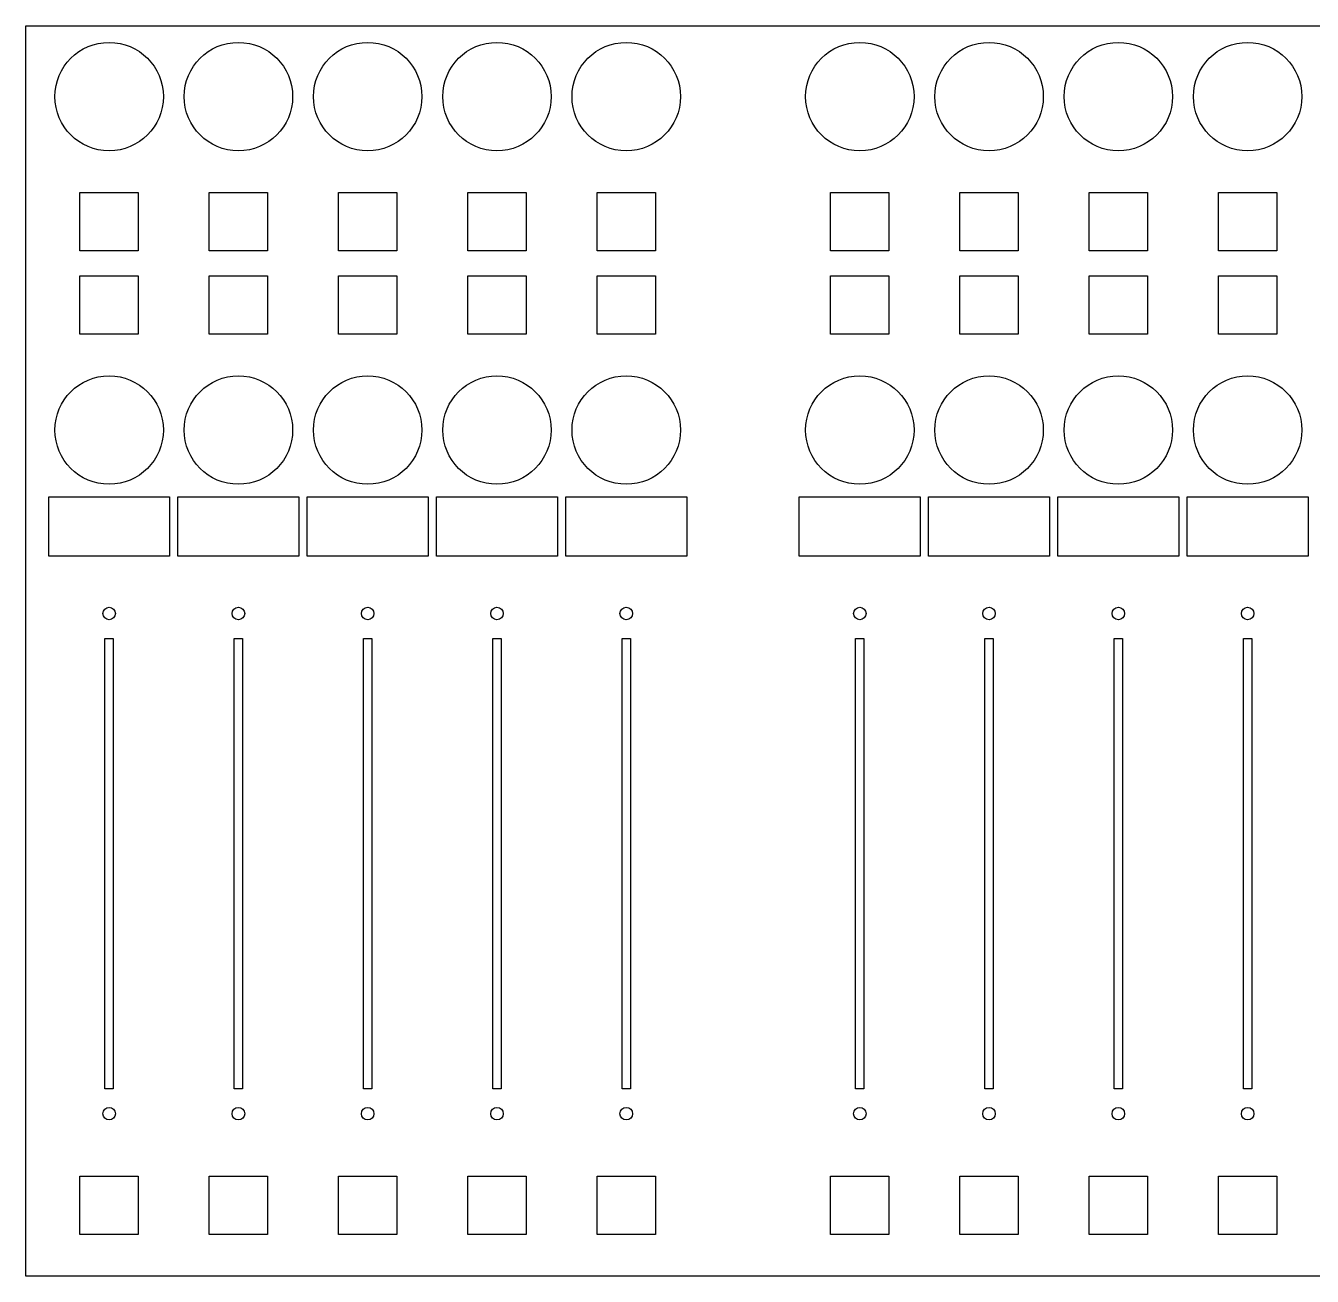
# Model space of a CAD drawing. Header units: millimetres. Extents: x -320 to 320, y -150 to 150.
# Drawn here: x -320 to -11.5, y -150 to 150 of the extents above; entities that cross this region are included whole.
import ezdxf

# ---------------------------------------------------------------- set-up
doc = ezdxf.new("R2010")
doc.units = ezdxf.units.MM
doc.layers.add('Body', color=7, linetype='CONTINUOUS')

msp = doc.modelspace()

# ---------------------------------------------------------------- linework, layer by layer
at = {"layer": 'Body'}
for p, q in [((-320, 150), (-320, 150, 1.5)), ((-320, 150), (320, 150)), ((-320, 150, 1.5), (320, 150, 1.5)), ((-320, 150), (-320, 150, 1.5)), ((-320, -150), (-320, 150)), ((-320, -150, 1.5), (-320, 150, 1.5)), ((-320, 150), (320, 150)), ((-320, -150), (-320, 150)), ((-320, 150, 1.5), (320, 150, 1.5)), ((-320, -150, 1.5), (-320, 150, 1.5)), ((-287, 133, 1.5), (-287, 133)), ((-287, 133, 1.5), (-287, 133)), ((-256, 133, 1.5), (-256, 133)), ((-256, 133, 1.5), (-256, 133)), ((-225, 133, 1.5), (-225, 133)), ((-225, 133, 1.5), (-225, 133)), ((-194, 133, 1.5), (-194, 133)), ((-194, 133, 1.5), (-194, 133)), ((-163, 133, 1.5), (-163, 133)), ((-163, 133, 1.5), (-163, 133)), ((-107, 133, 1.5), (-107, 133)), ((-107, 133, 1.5), (-107, 133)), ((-76, 133, 1.5), (-76, 133)), ((-76, 133, 1.5), (-76, 133)), ((-45, 133, 1.5), (-45, 133)), ((-45, 133, 1.5), (-45, 133)), ((-14, 133, 1.5), (-14, 133)), ((-14, 133, 1.5), (-14, 133)), ((-307, 96), (-307, 110)), ((-307, 110), (-293, 110)), ((-307, 96, 1.5), (-307, 110, 1.5)), ((-307, 110, 1.5), (-293, 110, 1.5)), ((-307, 110, 1.5), (-307, 110)), ((-307, 96, 1.5), (-307, 110, 1.5)), ((-307, 96), (-307, 110)), ((-307, 110, 1.5), (-307, 110)), ((-307, 110, 1.5), (-293, 110, 1.5)), ((-307, 110), (-293, 110)), ((-293, 110), (-293, 96)), ((-293, 110, 1.5), (-293, 96, 1.5)), ((-293, 110, 1.5), (-293, 110)), ((-293, 110, 1.5), (-293, 110)), ((-293, 110, 1.5), (-293, 96, 1.5)), ((-293, 110), (-293, 96)), ((-276, 96), (-276, 110)), ((-276, 110), (-262, 110)), ((-276, 96, 1.5), (-276, 110, 1.5)), ((-276, 110, 1.5), (-262, 110, 1.5)), ((-276, 110, 1.5), (-276, 110)), ((-276, 96, 1.5), (-276, 110, 1.5)), ((-276, 96), (-276, 110)), ((-276, 110, 1.5), (-276, 110)), ((-276, 110, 1.5), (-262, 110, 1.5)), ((-276, 110), (-262, 110)), ((-262, 110), (-262, 96)), ((-262, 110, 1.5), (-262, 96, 1.5)), ((-262, 110, 1.5), (-262, 110)), ((-262, 110, 1.5), (-262, 110)), ((-262, 110, 1.5), (-262, 96, 1.5)), ((-262, 110), (-262, 96)), ((-245, 96), (-245, 110)), ((-245, 110), (-231, 110)), ((-245, 96, 1.5), (-245, 110, 1.5)), ((-245, 110, 1.5), (-231, 110, 1.5)), ((-245, 110, 1.5), (-245, 110)), ((-245, 96, 1.5), (-245, 110, 1.5)), ((-245, 96), (-245, 110)), ((-245, 110, 1.5), (-245, 110)), ((-245, 110, 1.5), (-231, 110, 1.5)), ((-245, 110), (-231, 110)), ((-231, 110), (-231, 96)), ((-231, 110, 1.5), (-231, 96, 1.5)), ((-231, 110, 1.5), (-231, 110)), ((-231, 110, 1.5), (-231, 110)), ((-231, 110, 1.5), (-231, 96, 1.5)), ((-231, 110), (-231, 96)), ((-214, 96), (-214, 110)), ((-214, 110), (-200, 110)), ((-214, 96, 1.5), (-214, 110, 1.5)), ((-214, 110, 1.5), (-200, 110, 1.5)), ((-214, 110, 1.5), (-214, 110)), ((-214, 96, 1.5), (-214, 110, 1.5)), ((-214, 96), (-214, 110)), ((-214, 110, 1.5), (-214, 110)), ((-214, 110, 1.5), (-200, 110, 1.5)), ((-214, 110), (-200, 110)), ((-200, 110), (-200, 96)), ((-200, 110, 1.5), (-200, 96, 1.5)), ((-200, 110, 1.5), (-200, 110)), ((-200, 110, 1.5), (-200, 110)), ((-200, 110, 1.5), (-200, 96, 1.5)), ((-200, 110), (-200, 96)), ((-183, 96), (-183, 110)), ((-183, 110), (-169, 110)), ((-183, 96, 1.5), (-183, 110, 1.5)), ((-183, 110, 1.5), (-169, 110, 1.5)), ((-183, 110, 1.5), (-183, 110)), ((-183, 96, 1.5), (-183, 110, 1.5)), ((-183, 96), (-183, 110)), ((-183, 110, 1.5), (-183, 110)), ((-183, 110, 1.5), (-169, 110, 1.5)), ((-183, 110), (-169, 110)), ((-169, 110), (-169, 96)), ((-169, 110, 1.5), (-169, 96, 1.5)), ((-169, 110, 1.5), (-169, 110)), ((-169, 110, 1.5), (-169, 110)), ((-169, 110, 1.5), (-169, 96, 1.5)), ((-169, 110), (-169, 96)), ((-127, 96), (-127, 110)), ((-127, 110), (-113, 110)), ((-127, 96, 1.5), (-127, 110, 1.5)), ((-127, 110, 1.5), (-113, 110, 1.5)), ((-127, 110, 1.5), (-127, 110)), ((-127, 96, 1.5), (-127, 110, 1.5)), ((-127, 96), (-127, 110)), ((-127, 110, 1.5), (-127, 110)), ((-127, 110, 1.5), (-113, 110, 1.5)), ((-127, 110), (-113, 110)), ((-113, 110), (-113, 96)), ((-113, 110, 1.5), (-113, 96, 1.5)), ((-113, 110, 1.5), (-113, 110)), ((-113, 110, 1.5), (-113, 110)), ((-113, 110, 1.5), (-113, 96, 1.5)), ((-113, 110), (-113, 96)), ((-96, 96), (-96, 110)), ((-96, 110), (-82, 110)), ((-96, 96, 1.5), (-96, 110, 1.5)), ((-96, 110, 1.5), (-82, 110, 1.5)), ((-96, 110, 1.5), (-96, 110)), ((-96, 96, 1.5), (-96, 110, 1.5)), ((-96, 96), (-96, 110)), ((-96, 110, 1.5), (-96, 110)), ((-96, 110, 1.5), (-82, 110, 1.5)), ((-96, 110), (-82, 110)), ((-82, 110), (-82, 96)), ((-82, 110, 1.5), (-82, 96, 1.5)), ((-82, 110, 1.5), (-82, 110)), ((-82, 110, 1.5), (-82, 110)), ((-82, 110, 1.5), (-82, 96, 1.5)), ((-82, 110), (-82, 96)), ((-65, 96), (-65, 110)), ((-65, 110), (-51, 110)), ((-65, 96, 1.5), (-65, 110, 1.5)), ((-65, 110, 1.5), (-51, 110, 1.5)), ((-65, 110, 1.5), (-65, 110)), ((-65, 96, 1.5), (-65, 110, 1.5)), ((-65, 96), (-65, 110)), ((-65, 110, 1.5), (-65, 110)), ((-65, 110, 1.5), (-51, 110, 1.5)), ((-65, 110), (-51, 110)), ((-51, 110), (-51, 96)), ((-51, 110, 1.5), (-51, 96, 1.5)), ((-51, 110, 1.5), (-51, 110)), ((-51, 110, 1.5), (-51, 110)), ((-51, 110, 1.5), (-51, 96, 1.5)), ((-51, 110), (-51, 96)), ((-34, 96), (-34, 110)), ((-34, 110), (-20, 110)), ((-34, 96, 1.5), (-34, 110, 1.5)), ((-34, 110, 1.5), (-20, 110, 1.5)), ((-34, 110, 1.5), (-34, 110)), ((-34, 96, 1.5), (-34, 110, 1.5)), ((-34, 96), (-34, 110)), ((-34, 110, 1.5), (-34, 110)), ((-34, 110, 1.5), (-20, 110, 1.5)), ((-34, 110), (-20, 110)), ((-20, 110), (-20, 96)), ((-20, 110, 1.5), (-20, 96, 1.5)), ((-20, 110, 1.5), (-20, 110)), ((-20, 110, 1.5), (-20, 110)), ((-20, 110, 1.5), (-20, 96, 1.5)), ((-20, 110), (-20, 96)), ((-293, 96), (-307, 96)), ((-293, 96, 1.5), (-307, 96, 1.5)), ((-307, 96, 1.5), (-307, 96)), ((-307, 96, 1.5), (-307, 96)), ((-293, 96, 1.5), (-307, 96, 1.5)), ((-293, 96), (-307, 96)), ((-293, 96, 1.5), (-293, 96)), ((-293, 96, 1.5), (-293, 96)), ((-262, 96), (-276, 96)), ((-262, 96, 1.5), (-276, 96, 1.5)), ((-276, 96, 1.5), (-276, 96)), ((-276, 96, 1.5), (-276, 96)), ((-262, 96, 1.5), (-276, 96, 1.5)), ((-262, 96), (-276, 96)), ((-262, 96, 1.5), (-262, 96)), ((-262, 96, 1.5), (-262, 96)), ((-231, 96), (-245, 96)), ((-231, 96, 1.5), (-245, 96, 1.5)), ((-245, 96, 1.5), (-245, 96)), ((-245, 96, 1.5), (-245, 96)), ((-231, 96, 1.5), (-245, 96, 1.5)), ((-231, 96), (-245, 96)), ((-231, 96, 1.5), (-231, 96)), ((-231, 96, 1.5), (-231, 96)), ((-200, 96), (-214, 96)), ((-200, 96, 1.5), (-214, 96, 1.5)), ((-214, 96, 1.5), (-214, 96)), ((-214, 96, 1.5), (-214, 96)), ((-200, 96, 1.5), (-214, 96, 1.5)), ((-200, 96), (-214, 96)), ((-200, 96, 1.5), (-200, 96)), ((-200, 96, 1.5), (-200, 96)), ((-169, 96), (-183, 96)), ((-169, 96, 1.5), (-183, 96, 1.5)), ((-183, 96, 1.5), (-183, 96)), ((-183, 96, 1.5), (-183, 96)), ((-169, 96, 1.5), (-183, 96, 1.5)), ((-169, 96), (-183, 96)), ((-169, 96, 1.5), (-169, 96)), ((-169, 96, 1.5), (-169, 96)), ((-113, 96), (-127, 96)), ((-113, 96, 1.5), (-127, 96, 1.5)), ((-127, 96, 1.5), (-127, 96)), ((-127, 96, 1.5), (-127, 96)), ((-113, 96, 1.5), (-127, 96, 1.5)), ((-113, 96), (-127, 96)), ((-113, 96, 1.5), (-113, 96)), ((-113, 96, 1.5), (-113, 96)), ((-82, 96), (-96, 96)), ((-82, 96, 1.5), (-96, 96, 1.5)), ((-96, 96, 1.5), (-96, 96)), ((-96, 96, 1.5), (-96, 96)), ((-82, 96, 1.5), (-96, 96, 1.5)), ((-82, 96), (-96, 96)), ((-82, 96, 1.5), (-82, 96)), ((-82, 96, 1.5), (-82, 96)), ((-51, 96), (-65, 96)), ((-51, 96, 1.5), (-65, 96, 1.5)), ((-65, 96, 1.5), (-65, 96)), ((-65, 96, 1.5), (-65, 96)), ((-51, 96, 1.5), (-65, 96, 1.5)), ((-51, 96), (-65, 96)), ((-51, 96, 1.5), (-51, 96)), ((-51, 96, 1.5), (-51, 96)), ((-20, 96), (-34, 96)), ((-20, 96, 1.5), (-34, 96, 1.5)), ((-34, 96, 1.5), (-34, 96)), ((-34, 96, 1.5), (-34, 96)), ((-20, 96, 1.5), (-34, 96, 1.5)), ((-20, 96), (-34, 96)), ((-20, 96, 1.5), (-20, 96)), ((-20, 96, 1.5), (-20, 96)), ((-307, 76), (-307, 90)), ((-307, 90), (-293, 90)), ((-307, 76, 1.5), (-307, 90, 1.5)), ((-307, 90, 1.5), (-293, 90, 1.5)), ((-307, 90, 1.5), (-307, 90)), ((-307, 76, 1.5), (-307, 90, 1.5)), ((-307, 76), (-307, 90)), ((-307, 90, 1.5), (-307, 90)), ((-307, 90, 1.5), (-293, 90, 1.5)), ((-307, 90), (-293, 90)), ((-293, 90), (-293, 76)), ((-293, 90, 1.5), (-293, 76, 1.5)), ((-293, 90, 1.5), (-293, 90)), ((-293, 90, 1.5), (-293, 90)), ((-293, 90, 1.5), (-293, 76, 1.5)), ((-293, 90), (-293, 76)), ((-276, 76), (-276, 90)), ((-276, 90), (-262, 90)), ((-276, 76, 1.5), (-276, 90, 1.5)), ((-276, 90, 1.5), (-262, 90, 1.5)), ((-276, 90, 1.5), (-276, 90)), ((-276, 76, 1.5), (-276, 90, 1.5)), ((-276, 76), (-276, 90)), ((-276, 90, 1.5), (-276, 90)), ((-276, 90, 1.5), (-262, 90, 1.5)), ((-276, 90), (-262, 90)), ((-262, 90), (-262, 76)), ((-262, 90, 1.5), (-262, 76, 1.5)), ((-262, 90, 1.5), (-262, 90)), ((-262, 90, 1.5), (-262, 90)), ((-262, 90, 1.5), (-262, 76, 1.5)), ((-262, 90), (-262, 76)), ((-245, 76), (-245, 90)), ((-245, 90), (-231, 90)), ((-245, 76, 1.5), (-245, 90, 1.5)), ((-245, 90, 1.5), (-231, 90, 1.5)), ((-245, 90, 1.5), (-245, 90)), ((-245, 76, 1.5), (-245, 90, 1.5)), ((-245, 76), (-245, 90)), ((-245, 90, 1.5), (-245, 90)), ((-245, 90, 1.5), (-231, 90, 1.5)), ((-245, 90), (-231, 90)), ((-231, 90), (-231, 76)), ((-231, 90, 1.5), (-231, 76, 1.5)), ((-231, 90, 1.5), (-231, 90)), ((-231, 90, 1.5), (-231, 90)), ((-231, 90, 1.5), (-231, 76, 1.5)), ((-231, 90), (-231, 76)), ((-214, 76), (-214, 90)), ((-214, 90), (-200, 90)), ((-214, 76, 1.5), (-214, 90, 1.5)), ((-214, 90, 1.5), (-200, 90, 1.5)), ((-214, 90, 1.5), (-214, 90)), ((-214, 76, 1.5), (-214, 90, 1.5)), ((-214, 76), (-214, 90)), ((-214, 90, 1.5), (-214, 90)), ((-214, 90, 1.5), (-200, 90, 1.5)), ((-214, 90), (-200, 90)), ((-200, 90), (-200, 76)), ((-200, 90, 1.5), (-200, 76, 1.5)), ((-200, 90, 1.5), (-200, 90)), ((-200, 90, 1.5), (-200, 90)), ((-200, 90, 1.5), (-200, 76, 1.5)), ((-200, 90), (-200, 76)), ((-183, 76), (-183, 90)), ((-183, 90), (-169, 90)), ((-183, 76, 1.5), (-183, 90, 1.5)), ((-183, 90, 1.5), (-169, 90, 1.5)), ((-183, 90, 1.5), (-183, 90)), ((-183, 76, 1.5), (-183, 90, 1.5)), ((-183, 76), (-183, 90)), ((-183, 90, 1.5), (-183, 90)), ((-183, 90, 1.5), (-169, 90, 1.5)), ((-183, 90), (-169, 90)), ((-169, 90), (-169, 76)), ((-169, 90, 1.5), (-169, 76, 1.5)), ((-169, 90, 1.5), (-169, 90)), ((-169, 90, 1.5), (-169, 90)), ((-169, 90, 1.5), (-169, 76, 1.5)), ((-169, 90), (-169, 76)), ((-127, 76), (-127, 90)), ((-127, 90), (-113, 90)), ((-127, 76, 1.5), (-127, 90, 1.5)), ((-127, 90, 1.5), (-113, 90, 1.5)), ((-127, 90, 1.5), (-127, 90)), ((-127, 76, 1.5), (-127, 90, 1.5)), ((-127, 76), (-127, 90)), ((-127, 90, 1.5), (-127, 90)), ((-127, 90, 1.5), (-113, 90, 1.5)), ((-127, 90), (-113, 90)), ((-113, 90), (-113, 76)), ((-113, 90, 1.5), (-113, 76, 1.5)), ((-113, 90, 1.5), (-113, 90)), ((-113, 90, 1.5), (-113, 90)), ((-113, 90, 1.5), (-113, 76, 1.5)), ((-113, 90), (-113, 76)), ((-96, 76), (-96, 90)), ((-96, 90), (-82, 90)), ((-96, 76, 1.5), (-96, 90, 1.5)), ((-96, 90, 1.5), (-82, 90, 1.5)), ((-96, 90, 1.5), (-96, 90)), ((-96, 76, 1.5), (-96, 90, 1.5)), ((-96, 76), (-96, 90)), ((-96, 90, 1.5), (-96, 90)), ((-96, 90, 1.5), (-82, 90, 1.5)), ((-96, 90), (-82, 90)), ((-82, 90), (-82, 76)), ((-82, 90, 1.5), (-82, 76, 1.5)), ((-82, 90, 1.5), (-82, 90)), ((-82, 90, 1.5), (-82, 90)), ((-82, 90, 1.5), (-82, 76, 1.5)), ((-82, 90), (-82, 76)), ((-65, 76), (-65, 90)), ((-65, 90), (-51, 90)), ((-65, 76, 1.5), (-65, 90, 1.5)), ((-65, 90, 1.5), (-51, 90, 1.5)), ((-65, 90, 1.5), (-65, 90)), ((-65, 76, 1.5), (-65, 90, 1.5)), ((-65, 76), (-65, 90)), ((-65, 90, 1.5), (-65, 90)), ((-65, 90, 1.5), (-51, 90, 1.5)), ((-65, 90), (-51, 90)), ((-51, 90), (-51, 76)), ((-51, 90, 1.5), (-51, 76, 1.5)), ((-51, 90, 1.5), (-51, 90)), ((-51, 90, 1.5), (-51, 90)), ((-51, 90, 1.5), (-51, 76, 1.5)), ((-51, 90), (-51, 76)), ((-34, 76), (-34, 90)), ((-34, 90), (-20, 90)), ((-34, 76, 1.5), (-34, 90, 1.5)), ((-34, 90, 1.5), (-20, 90, 1.5)), ((-34, 90, 1.5), (-34, 90)), ((-34, 76, 1.5), (-34, 90, 1.5)), ((-34, 76), (-34, 90)), ((-34, 90, 1.5), (-34, 90)), ((-34, 90, 1.5), (-20, 90, 1.5)), ((-34, 90), (-20, 90)), ((-20, 90), (-20, 76)), ((-20, 90, 1.5), (-20, 76, 1.5)), ((-20, 90, 1.5), (-20, 90)), ((-20, 90, 1.5), (-20, 90)), ((-20, 90, 1.5), (-20, 76, 1.5)), ((-20, 90), (-20, 76)), ((-293, 76), (-307, 76)), ((-293, 76, 1.5), (-307, 76, 1.5)), ((-307, 76, 1.5), (-307, 76)), ((-307, 76, 1.5), (-307, 76)), ((-293, 76, 1.5), (-307, 76, 1.5)), ((-293, 76), (-307, 76)), ((-293, 76, 1.5), (-293, 76)), ((-293, 76, 1.5), (-293, 76)), ((-262, 76), (-276, 76)), ((-262, 76, 1.5), (-276, 76, 1.5)), ((-276, 76, 1.5), (-276, 76)), ((-276, 76, 1.5), (-276, 76)), ((-262, 76, 1.5), (-276, 76, 1.5)), ((-262, 76), (-276, 76)), ((-262, 76, 1.5), (-262, 76)), ((-262, 76, 1.5), (-262, 76)), ((-231, 76), (-245, 76)), ((-231, 76, 1.5), (-245, 76, 1.5)), ((-245, 76, 1.5), (-245, 76)), ((-245, 76, 1.5), (-245, 76)), ((-231, 76, 1.5), (-245, 76, 1.5)), ((-231, 76), (-245, 76)), ((-231, 76, 1.5), (-231, 76)), ((-231, 76, 1.5), (-231, 76)), ((-200, 76), (-214, 76)), ((-200, 76, 1.5), (-214, 76, 1.5)), ((-214, 76, 1.5), (-214, 76)), ((-214, 76, 1.5), (-214, 76)), ((-200, 76, 1.5), (-214, 76, 1.5)), ((-200, 76), (-214, 76)), ((-200, 76, 1.5), (-200, 76)), ((-200, 76, 1.5), (-200, 76)), ((-169, 76), (-183, 76)), ((-169, 76, 1.5), (-183, 76, 1.5)), ((-183, 76, 1.5), (-183, 76)), ((-183, 76, 1.5), (-183, 76)), ((-169, 76, 1.5), (-183, 76, 1.5)), ((-169, 76), (-183, 76)), ((-169, 76, 1.5), (-169, 76)), ((-169, 76, 1.5), (-169, 76)), ((-113, 76), (-127, 76)), ((-113, 76, 1.5), (-127, 76, 1.5)), ((-127, 76, 1.5), (-127, 76)), ((-127, 76, 1.5), (-127, 76)), ((-113, 76, 1.5), (-127, 76, 1.5)), ((-113, 76), (-127, 76)), ((-113, 76, 1.5), (-113, 76)), ((-113, 76, 1.5), (-113, 76)), ((-82, 76), (-96, 76)), ((-82, 76, 1.5), (-96, 76, 1.5)), ((-96, 76, 1.5), (-96, 76)), ((-96, 76, 1.5), (-96, 76)), ((-82, 76, 1.5), (-96, 76, 1.5)), ((-82, 76), (-96, 76)), ((-82, 76, 1.5), (-82, 76)), ((-82, 76, 1.5), (-82, 76)), ((-51, 76), (-65, 76)), ((-51, 76, 1.5), (-65, 76, 1.5)), ((-65, 76, 1.5), (-65, 76)), ((-65, 76, 1.5), (-65, 76)), ((-51, 76, 1.5), (-65, 76, 1.5)), ((-51, 76), (-65, 76)), ((-51, 76, 1.5), (-51, 76)), ((-51, 76, 1.5), (-51, 76)), ((-20, 76), (-34, 76)), ((-20, 76, 1.5), (-34, 76, 1.5)), ((-34, 76, 1.5), (-34, 76)), ((-34, 76, 1.5), (-34, 76)), ((-20, 76, 1.5), (-34, 76, 1.5)), ((-20, 76), (-34, 76)), ((-20, 76, 1.5), (-20, 76)), ((-20, 76, 1.5), (-20, 76)), ((-287, 53, 1.5), (-287, 53)), ((-287, 53, 1.5), (-287, 53)), ((-256, 53, 1.5), (-256, 53)), ((-256, 53, 1.5), (-256, 53)), ((-225, 53, 1.5), (-225, 53)), ((-225, 53, 1.5), (-225, 53)), ((-194, 53, 1.5), (-194, 53)), ((-194, 53, 1.5), (-194, 53)), ((-163, 53, 1.5), (-163, 53)), ((-163, 53, 1.5), (-163, 53)), ((-107, 53, 1.5), (-107, 53)), ((-107, 53, 1.5), (-107, 53)), ((-76, 53, 1.5), (-76, 53)), ((-76, 53, 1.5), (-76, 53)), ((-45, 53, 1.5), (-45, 53)), ((-45, 53, 1.5), (-45, 53)), ((-14, 53, 1.5), (-14, 53)), ((-14, 53, 1.5), (-14, 53)), ((-314.5, 22.75), (-314.5, 37)), ((-314.5, 37), (-285.5, 37)), ((-314.5, 22.75, 1.5), (-314.5, 37, 1.5)), ((-314.5, 37, 1.5), (-285.5, 37, 1.5)), ((-314.5, 37, 1.5), (-314.5, 37)), ((-314.5, 22.75, 1.5), (-314.5, 37, 1.5)), ((-314.5, 22.75), (-314.5, 37)), ((-314.5, 37, 1.5), (-314.5, 37)), ((-314.5, 37, 1.5), (-285.5, 37, 1.5)), ((-314.5, 37), (-285.5, 37)), ((-285.5, 37), (-285.5, 22.75)), ((-285.5, 37, 1.5), (-285.5, 22.75, 1.5)), ((-285.5, 37, 1.5), (-285.5, 37)), ((-285.5, 37, 1.5), (-285.5, 37)), ((-285.5, 37, 1.5), (-285.5, 22.75, 1.5)), ((-285.5, 37), (-285.5, 22.75)), ((-283.5, 22.75), (-283.5, 37)), ((-283.5, 37), (-254.5, 37)), ((-283.5, 22.75, 1.5), (-283.5, 37, 1.5)), ((-283.5, 37, 1.5), (-254.5, 37, 1.5)), ((-283.5, 37, 1.5), (-283.5, 37)), ((-283.5, 22.75, 1.5), (-283.5, 37, 1.5)), ((-283.5, 22.75), (-283.5, 37)), ((-283.5, 37, 1.5), (-283.5, 37)), ((-283.5, 37, 1.5), (-254.5, 37, 1.5)), ((-283.5, 37), (-254.5, 37)), ((-254.5, 37), (-254.5, 22.75)), ((-254.5, 37, 1.5), (-254.5, 22.75, 1.5)), ((-254.5, 37, 1.5), (-254.5, 37)), ((-254.5, 37, 1.5), (-254.5, 37)), ((-254.5, 37, 1.5), (-254.5, 22.75, 1.5)), ((-254.5, 37), (-254.5, 22.75)), ((-252.5, 22.75), (-252.5, 37)), ((-252.5, 37), (-223.5, 37)), ((-252.5, 22.75, 1.5), (-252.5, 37, 1.5)), ((-252.5, 37, 1.5), (-223.5, 37, 1.5)), ((-252.5, 37, 1.5), (-252.5, 37)), ((-252.5, 22.75, 1.5), (-252.5, 37, 1.5)), ((-252.5, 22.75), (-252.5, 37)), ((-252.5, 37, 1.5), (-252.5, 37)), ((-252.5, 37, 1.5), (-223.5, 37, 1.5)), ((-252.5, 37), (-223.5, 37)), ((-223.5, 37), (-223.5, 22.75)), ((-223.5, 37, 1.5), (-223.5, 22.75, 1.5)), ((-223.5, 37, 1.5), (-223.5, 37)), ((-223.5, 37, 1.5), (-223.5, 37)), ((-223.5, 37, 1.5), (-223.5, 22.75, 1.5)), ((-223.5, 37), (-223.5, 22.75)), ((-221.5, 22.75), (-221.5, 37)), ((-221.5, 37), (-192.5, 37)), ((-221.5, 22.75, 1.5), (-221.5, 37, 1.5)), ((-221.5, 37, 1.5), (-192.5, 37, 1.5)), ((-221.5, 37, 1.5), (-221.5, 37)), ((-221.5, 22.75, 1.5), (-221.5, 37, 1.5)), ((-221.5, 22.75), (-221.5, 37)), ((-221.5, 37, 1.5), (-221.5, 37)), ((-221.5, 37, 1.5), (-192.5, 37, 1.5)), ((-221.5, 37), (-192.5, 37)), ((-192.5, 37), (-192.5, 22.75)), ((-192.5, 37, 1.5), (-192.5, 22.75, 1.5)), ((-192.5, 37, 1.5), (-192.5, 37)), ((-192.5, 37, 1.5), (-192.5, 37)), ((-192.5, 37, 1.5), (-192.5, 22.75, 1.5)), ((-192.5, 37), (-192.5, 22.75)), ((-190.5, 22.75), (-190.5, 37)), ((-190.5, 37), (-161.5, 37)), ((-190.5, 22.75, 1.5), (-190.5, 37, 1.5)), ((-190.5, 37, 1.5), (-161.5, 37, 1.5)), ((-190.5, 37, 1.5), (-190.5, 37)), ((-190.5, 22.75, 1.5), (-190.5, 37, 1.5)), ((-190.5, 22.75), (-190.5, 37)), ((-190.5, 37, 1.5), (-190.5, 37)), ((-190.5, 37, 1.5), (-161.5, 37, 1.5)), ((-190.5, 37), (-161.5, 37)), ((-161.5, 37), (-161.5, 22.75)), ((-161.5, 37, 1.5), (-161.5, 22.75, 1.5)), ((-161.5, 37, 1.5), (-161.5, 37)), ((-161.5, 37, 1.5), (-161.5, 37)), ((-161.5, 37, 1.5), (-161.5, 22.75, 1.5)), ((-161.5, 37), (-161.5, 22.75)), ((-134.5, 22.75), (-134.5, 37)), ((-134.5, 37), (-105.5, 37)), ((-134.5, 22.75, 1.5), (-134.5, 37, 1.5)), ((-134.5, 37, 1.5), (-105.5, 37, 1.5)), ((-134.5, 37, 1.5), (-134.5, 37)), ((-134.5, 22.75, 1.5), (-134.5, 37, 1.5)), ((-134.5, 22.75), (-134.5, 37)), ((-134.5, 37, 1.5), (-134.5, 37)), ((-134.5, 37, 1.5), (-105.5, 37, 1.5)), ((-134.5, 37), (-105.5, 37)), ((-105.5, 37), (-105.5, 22.75)), ((-105.5, 37, 1.5), (-105.5, 22.75, 1.5)), ((-105.5, 37, 1.5), (-105.5, 37)), ((-105.5, 37, 1.5), (-105.5, 37)), ((-105.5, 37, 1.5), (-105.5, 22.75, 1.5)), ((-105.5, 37), (-105.5, 22.75)), ((-103.5, 22.75), (-103.5, 37)), ((-103.5, 37), (-74.5, 37)), ((-103.5, 22.75, 1.5), (-103.5, 37, 1.5)), ((-103.5, 37, 1.5), (-74.5, 37, 1.5)), ((-103.5, 37, 1.5), (-103.5, 37)), ((-103.5, 22.75, 1.5), (-103.5, 37, 1.5)), ((-103.5, 22.75), (-103.5, 37)), ((-103.5, 37, 1.5), (-103.5, 37)), ((-103.5, 37, 1.5), (-74.5, 37, 1.5)), ((-103.5, 37), (-74.5, 37)), ((-74.5, 37), (-74.5, 22.75)), ((-74.5, 37, 1.5), (-74.5, 22.75, 1.5)), ((-74.5, 37, 1.5), (-74.5, 37)), ((-74.5, 37, 1.5), (-74.5, 37)), ((-74.5, 37, 1.5), (-74.5, 22.75, 1.5)), ((-74.5, 37), (-74.5, 22.75)), ((-72.5, 22.75), (-72.5, 37)), ((-72.5, 37), (-43.5, 37)), ((-72.5, 22.75, 1.5), (-72.5, 37, 1.5)), ((-72.5, 37, 1.5), (-43.5, 37, 1.5)), ((-72.5, 37, 1.5), (-72.5, 37)), ((-72.5, 22.75, 1.5), (-72.5, 37, 1.5)), ((-72.5, 22.75), (-72.5, 37)), ((-72.5, 37, 1.5), (-72.5, 37)), ((-72.5, 37, 1.5), (-43.5, 37, 1.5)), ((-72.5, 37), (-43.5, 37)), ((-43.5, 37), (-43.5, 22.75)), ((-43.5, 37, 1.5), (-43.5, 22.75, 1.5)), ((-43.5, 37, 1.5), (-43.5, 37)), ((-43.5, 37, 1.5), (-43.5, 37)), ((-43.5, 37, 1.5), (-43.5, 22.75, 1.5)), ((-43.5, 37), (-43.5, 22.75)), ((-41.5, 22.75), (-41.5, 37)), ((-41.5, 37), (-12.5, 37)), ((-41.5, 22.75, 1.5), (-41.5, 37, 1.5)), ((-41.5, 37, 1.5), (-12.5, 37, 1.5)), ((-41.5, 37, 1.5), (-41.5, 37)), ((-41.5, 22.75, 1.5), (-41.5, 37, 1.5)), ((-41.5, 22.75), (-41.5, 37)), ((-41.5, 37, 1.5), (-41.5, 37)), ((-41.5, 37, 1.5), (-12.5, 37, 1.5)), ((-41.5, 37), (-12.5, 37)), ((-12.5, 37), (-12.5, 22.75)), ((-12.5, 37, 1.5), (-12.5, 22.75, 1.5)), ((-12.5, 37, 1.5), (-12.5, 37)), ((-12.5, 37, 1.5), (-12.5, 37)), ((-12.5, 37, 1.5), (-12.5, 22.75, 1.5)), ((-12.5, 37), (-12.5, 22.75)), ((-285.5, 22.75), (-314.5, 22.75)), ((-285.5, 22.75, 1.5), (-314.5, 22.75, 1.5)), ((-314.5, 22.75, 1.5), (-314.5, 22.75)), ((-314.5, 22.75, 1.5), (-314.5, 22.75)), ((-285.5, 22.75, 1.5), (-314.5, 22.75, 1.5)), ((-285.5, 22.75), (-314.5, 22.75)), ((-285.5, 22.75, 1.5), (-285.5, 22.75)), ((-285.5, 22.75, 1.5), (-285.5, 22.75)), ((-254.5, 22.75), (-283.5, 22.75)), ((-254.5, 22.75, 1.5), (-283.5, 22.75, 1.5)), ((-283.5, 22.75, 1.5), (-283.5, 22.75)), ((-283.5, 22.75, 1.5), (-283.5, 22.75)), ((-254.5, 22.75, 1.5), (-283.5, 22.75, 1.5)), ((-254.5, 22.75), (-283.5, 22.75)), ((-254.5, 22.75, 1.5), (-254.5, 22.75)), ((-254.5, 22.75, 1.5), (-254.5, 22.75)), ((-223.5, 22.75), (-252.5, 22.75)), ((-223.5, 22.75, 1.5), (-252.5, 22.75, 1.5)), ((-252.5, 22.75, 1.5), (-252.5, 22.75)), ((-252.5, 22.75, 1.5), (-252.5, 22.75)), ((-223.5, 22.75, 1.5), (-252.5, 22.75, 1.5)), ((-223.5, 22.75), (-252.5, 22.75)), ((-223.5, 22.75, 1.5), (-223.5, 22.75)), ((-223.5, 22.75, 1.5), (-223.5, 22.75)), ((-192.5, 22.75), (-221.5, 22.75)), ((-192.5, 22.75, 1.5), (-221.5, 22.75, 1.5)), ((-221.5, 22.75, 1.5), (-221.5, 22.75)), ((-221.5, 22.75, 1.5), (-221.5, 22.75)), ((-192.5, 22.75, 1.5), (-221.5, 22.75, 1.5)), ((-192.5, 22.75), (-221.5, 22.75)), ((-192.5, 22.75, 1.5), (-192.5, 22.75)), ((-192.5, 22.75, 1.5), (-192.5, 22.75)), ((-161.5, 22.75), (-190.5, 22.75)), ((-161.5, 22.75, 1.5), (-190.5, 22.75, 1.5)), ((-190.5, 22.75, 1.5), (-190.5, 22.75)), ((-190.5, 22.75, 1.5), (-190.5, 22.75)), ((-161.5, 22.75, 1.5), (-190.5, 22.75, 1.5)), ((-161.5, 22.75), (-190.5, 22.75)), ((-161.5, 22.75, 1.5), (-161.5, 22.75)), ((-161.5, 22.75, 1.5), (-161.5, 22.75)), ((-105.5, 22.75), (-134.5, 22.75)), ((-105.5, 22.75, 1.5), (-134.5, 22.75, 1.5)), ((-134.5, 22.75, 1.5), (-134.5, 22.75)), ((-134.5, 22.75, 1.5), (-134.5, 22.75)), ((-105.5, 22.75, 1.5), (-134.5, 22.75, 1.5)), ((-105.5, 22.75), (-134.5, 22.75)), ((-105.5, 22.75, 1.5), (-105.5, 22.75)), ((-105.5, 22.75, 1.5), (-105.5, 22.75)), ((-74.5, 22.75), (-103.5, 22.75)), ((-74.5, 22.75, 1.5), (-103.5, 22.75, 1.5)), ((-103.5, 22.75, 1.5), (-103.5, 22.75)), ((-103.5, 22.75, 1.5), (-103.5, 22.75)), ((-74.5, 22.75, 1.5), (-103.5, 22.75, 1.5)), ((-74.5, 22.75), (-103.5, 22.75)), ((-74.5, 22.75, 1.5), (-74.5, 22.75)), ((-74.5, 22.75, 1.5), (-74.5, 22.75)), ((-43.5, 22.75), (-72.5, 22.75)), ((-43.5, 22.75, 1.5), (-72.5, 22.75, 1.5)), ((-72.5, 22.75, 1.5), (-72.5, 22.75)), ((-72.5, 22.75, 1.5), (-72.5, 22.75)), ((-43.5, 22.75, 1.5), (-72.5, 22.75, 1.5)), ((-43.5, 22.75), (-72.5, 22.75)), ((-43.5, 22.75, 1.5), (-43.5, 22.75)), ((-43.5, 22.75, 1.5), (-43.5, 22.75)), ((-12.5, 22.75), (-41.5, 22.75)), ((-12.5, 22.75, 1.5), (-41.5, 22.75, 1.5)), ((-41.5, 22.75, 1.5), (-41.5, 22.75)), ((-41.5, 22.75, 1.5), (-41.5, 22.75)), ((-12.5, 22.75, 1.5), (-41.5, 22.75, 1.5)), ((-12.5, 22.75), (-41.5, 22.75)), ((-12.5, 22.75, 1.5), (-12.5, 22.75)), ((-12.5, 22.75, 1.5), (-12.5, 22.75)), ((-298.5, 9, 1.5), (-298.5, 9)), ((-298.5, 9, 1.5), (-298.5, 9)), ((-267.5, 9, 1.5), (-267.5, 9)), ((-267.5, 9, 1.5), (-267.5, 9)), ((-236.5, 9, 1.5), (-236.5, 9)), ((-236.5, 9, 1.5), (-236.5, 9)), ((-205.5, 9, 1.5), (-205.5, 9)), ((-205.5, 9, 1.5), (-205.5, 9)), ((-174.5, 9, 1.5), (-174.5, 9)), ((-174.5, 9, 1.5), (-174.5, 9)), ((-118.5, 9, 1.5), (-118.5, 9)), ((-118.5, 9, 1.5), (-118.5, 9)), ((-87.5, 9, 1.5), (-87.5, 9)), ((-87.5, 9, 1.5), (-87.5, 9)), ((-56.5, 9, 1.5), (-56.5, 9)), ((-56.5, 9, 1.5), (-56.5, 9)), ((-25.5, 9, 1.5), (-25.5, 9)), ((-25.5, 9, 1.5), (-25.5, 9)), ((-301, -105), (-301, 3)), ((-301, 3), (-299, 3)), ((-301, -105, 1.5), (-301, 3, 1.5)), ((-301, 3, 1.5), (-299, 3, 1.5)), ((-301, 3, 1.5), (-301, 3)), ((-301, -105, 1.5), (-301, 3, 1.5)), ((-301, -105), (-301, 3)), ((-301, 3, 1.5), (-301, 3)), ((-301, 3, 1.5), (-299, 3, 1.5)), ((-301, 3), (-299, 3)), ((-299, 3), (-299, -105)), ((-299, 3, 1.5), (-299, -105, 1.5)), ((-299, 3, 1.5), (-299, 3)), ((-299, 3, 1.5), (-299, 3)), ((-299, 3, 1.5), (-299, -105, 1.5)), ((-299, 3), (-299, -105)), ((-270, -105), (-270, 3)), ((-270, 3), (-268, 3)), ((-270, -105, 1.5), (-270, 3, 1.5)), ((-270, 3, 1.5), (-268, 3, 1.5)), ((-270, 3, 1.5), (-270, 3)), ((-270, -105, 1.5), (-270, 3, 1.5)), ((-270, -105), (-270, 3)), ((-270, 3, 1.5), (-270, 3)), ((-270, 3, 1.5), (-268, 3, 1.5)), ((-270, 3), (-268, 3)), ((-268, 3), (-268, -105)), ((-268, 3, 1.5), (-268, -105, 1.5)), ((-268, 3, 1.5), (-268, 3)), ((-268, 3, 1.5), (-268, 3)), ((-268, 3, 1.5), (-268, -105, 1.5)), ((-268, 3), (-268, -105)), ((-239, -105), (-239, 3)), ((-239, 3), (-237, 3)), ((-239, -105, 1.5), (-239, 3, 1.5)), ((-239, 3, 1.5), (-237, 3, 1.5)), ((-239, 3, 1.5), (-239, 3)), ((-239, -105, 1.5), (-239, 3, 1.5)), ((-239, -105), (-239, 3)), ((-239, 3, 1.5), (-239, 3)), ((-239, 3, 1.5), (-237, 3, 1.5)), ((-239, 3), (-237, 3)), ((-237, 3), (-237, -105)), ((-237, 3, 1.5), (-237, -105, 1.5)), ((-237, 3, 1.5), (-237, 3)), ((-237, 3, 1.5), (-237, 3)), ((-237, 3, 1.5), (-237, -105, 1.5)), ((-237, 3), (-237, -105)), ((-208, -105), (-208, 3)), ((-208, 3), (-206, 3)), ((-208, -105, 1.5), (-208, 3, 1.5)), ((-208, 3, 1.5), (-206, 3, 1.5)), ((-208, 3, 1.5), (-208, 3)), ((-208, -105, 1.5), (-208, 3, 1.5)), ((-208, -105), (-208, 3)), ((-208, 3, 1.5), (-208, 3)), ((-208, 3, 1.5), (-206, 3, 1.5)), ((-208, 3), (-206, 3)), ((-206, 3), (-206, -105)), ((-206, 3, 1.5), (-206, -105, 1.5)), ((-206, 3, 1.5), (-206, 3)), ((-206, 3, 1.5), (-206, 3)), ((-206, 3, 1.5), (-206, -105, 1.5)), ((-206, 3), (-206, -105)), ((-177, -105), (-177, 3)), ((-177, 3), (-175, 3)), ((-177, -105, 1.5), (-177, 3, 1.5)), ((-177, 3, 1.5), (-175, 3, 1.5)), ((-177, 3, 1.5), (-177, 3)), ((-177, -105, 1.5), (-177, 3, 1.5)), ((-177, -105), (-177, 3)), ((-177, 3, 1.5), (-177, 3)), ((-177, 3, 1.5), (-175, 3, 1.5)), ((-177, 3), (-175, 3)), ((-175, 3), (-175, -105)), ((-175, 3, 1.5), (-175, -105, 1.5)), ((-175, 3, 1.5), (-175, 3)), ((-175, 3, 1.5), (-175, 3)), ((-175, 3, 1.5), (-175, -105, 1.5)), ((-175, 3), (-175, -105)), ((-121, -105), (-121, 3)), ((-121, 3), (-119, 3)), ((-121, -105, 1.5), (-121, 3, 1.5)), ((-121, 3, 1.5), (-119, 3, 1.5)), ((-121, 3, 1.5), (-121, 3)), ((-121, -105, 1.5), (-121, 3, 1.5)), ((-121, -105), (-121, 3)), ((-121, 3, 1.5), (-121, 3)), ((-121, 3, 1.5), (-119, 3, 1.5)), ((-121, 3), (-119, 3)), ((-119, 3), (-119, -105)), ((-119, 3, 1.5), (-119, -105, 1.5)), ((-119, 3, 1.5), (-119, 3)), ((-119, 3, 1.5), (-119, 3)), ((-119, 3, 1.5), (-119, -105, 1.5)), ((-119, 3), (-119, -105)), ((-90, -105), (-90, 3)), ((-90, 3), (-88, 3)), ((-90, -105, 1.5), (-90, 3, 1.5)), ((-90, 3, 1.5), (-88, 3, 1.5)), ((-90, 3, 1.5), (-90, 3)), ((-90, -105, 1.5), (-90, 3, 1.5)), ((-90, -105), (-90, 3)), ((-90, 3, 1.5), (-90, 3)), ((-90, 3, 1.5), (-88, 3, 1.5)), ((-90, 3), (-88, 3)), ((-88, 3), (-88, -105)), ((-88, 3, 1.5), (-88, -105, 1.5)), ((-88, 3, 1.5), (-88, 3)), ((-88, 3, 1.5), (-88, 3)), ((-88, 3, 1.5), (-88, -105, 1.5)), ((-88, 3), (-88, -105)), ((-59, -105), (-59, 3)), ((-59, 3), (-57, 3)), ((-59, -105, 1.5), (-59, 3, 1.5)), ((-59, 3, 1.5), (-57, 3, 1.5)), ((-59, 3, 1.5), (-59, 3)), ((-59, -105, 1.5), (-59, 3, 1.5)), ((-59, -105), (-59, 3)), ((-59, 3, 1.5), (-59, 3)), ((-59, 3, 1.5), (-57, 3, 1.5)), ((-59, 3), (-57, 3)), ((-57, 3), (-57, -105)), ((-57, 3, 1.5), (-57, -105, 1.5)), ((-57, 3, 1.5), (-57, 3)), ((-57, 3, 1.5), (-57, 3)), ((-57, 3, 1.5), (-57, -105, 1.5)), ((-57, 3), (-57, -105)), ((-28, -105), (-28, 3)), ((-28, 3), (-26, 3)), ((-28, -105, 1.5), (-28, 3, 1.5)), ((-28, 3, 1.5), (-26, 3, 1.5)), ((-28, 3, 1.5), (-28, 3)), ((-28, -105, 1.5), (-28, 3, 1.5)), ((-28, -105), (-28, 3)), ((-28, 3, 1.5), (-28, 3)), ((-28, 3, 1.5), (-26, 3, 1.5)), ((-28, 3), (-26, 3)), ((-26, 3), (-26, -105)), ((-26, 3, 1.5), (-26, -105, 1.5)), ((-26, 3, 1.5), (-26, 3)), ((-26, 3, 1.5), (-26, 3)), ((-26, 3, 1.5), (-26, -105, 1.5)), ((-26, 3), (-26, -105)), ((-299, -105), (-301, -105)), ((-299, -105, 1.5), (-301, -105, 1.5)), ((-301, -105, 1.5), (-301, -105)), ((-301, -105, 1.5), (-301, -105)), ((-299, -105, 1.5), (-301, -105, 1.5)), ((-299, -105), (-301, -105)), ((-299, -105, 1.5), (-299, -105)), ((-299, -105, 1.5), (-299, -105)), ((-268, -105), (-270, -105)), ((-268, -105, 1.5), (-270, -105, 1.5)), ((-270, -105, 1.5), (-270, -105)), ((-270, -105, 1.5), (-270, -105)), ((-268, -105, 1.5), (-270, -105, 1.5)), ((-268, -105), (-270, -105)), ((-268, -105, 1.5), (-268, -105)), ((-268, -105, 1.5), (-268, -105)), ((-237, -105), (-239, -105)), ((-237, -105, 1.5), (-239, -105, 1.5)), ((-239, -105, 1.5), (-239, -105)), ((-239, -105, 1.5), (-239, -105)), ((-237, -105, 1.5), (-239, -105, 1.5)), ((-237, -105), (-239, -105)), ((-237, -105, 1.5), (-237, -105)), ((-237, -105, 1.5), (-237, -105)), ((-206, -105), (-208, -105)), ((-206, -105, 1.5), (-208, -105, 1.5)), ((-208, -105, 1.5), (-208, -105)), ((-208, -105, 1.5), (-208, -105)), ((-206, -105, 1.5), (-208, -105, 1.5)), ((-206, -105), (-208, -105)), ((-206, -105, 1.5), (-206, -105)), ((-206, -105, 1.5), (-206, -105)), ((-175, -105), (-177, -105)), ((-175, -105, 1.5), (-177, -105, 1.5)), ((-177, -105, 1.5), (-177, -105)), ((-177, -105, 1.5), (-177, -105)), ((-175, -105, 1.5), (-177, -105, 1.5)), ((-175, -105), (-177, -105)), ((-175, -105, 1.5), (-175, -105)), ((-175, -105, 1.5), (-175, -105)), ((-119, -105), (-121, -105)), ((-119, -105, 1.5), (-121, -105, 1.5)), ((-121, -105, 1.5), (-121, -105)), ((-121, -105, 1.5), (-121, -105)), ((-119, -105, 1.5), (-121, -105, 1.5)), ((-119, -105), (-121, -105)), ((-119, -105, 1.5), (-119, -105)), ((-119, -105, 1.5), (-119, -105)), ((-88, -105), (-90, -105)), ((-88, -105, 1.5), (-90, -105, 1.5)), ((-90, -105, 1.5), (-90, -105)), ((-90, -105, 1.5), (-90, -105)), ((-88, -105, 1.5), (-90, -105, 1.5)), ((-88, -105), (-90, -105)), ((-88, -105, 1.5), (-88, -105)), ((-88, -105, 1.5), (-88, -105)), ((-57, -105), (-59, -105)), ((-57, -105, 1.5), (-59, -105, 1.5)), ((-59, -105, 1.5), (-59, -105)), ((-59, -105, 1.5), (-59, -105)), ((-57, -105, 1.5), (-59, -105, 1.5)), ((-57, -105), (-59, -105)), ((-57, -105, 1.5), (-57, -105)), ((-57, -105, 1.5), (-57, -105)), ((-26, -105), (-28, -105)), ((-26, -105, 1.5), (-28, -105, 1.5)), ((-28, -105, 1.5), (-28, -105)), ((-28, -105, 1.5), (-28, -105)), ((-26, -105, 1.5), (-28, -105, 1.5)), ((-26, -105), (-28, -105)), ((-26, -105, 1.5), (-26, -105)), ((-26, -105, 1.5), (-26, -105)), ((-298.5, -111, 1.5), (-298.5, -111)), ((-298.5, -111, 1.5), (-298.5, -111)), ((-267.5, -111, 1.5), (-267.5, -111)), ((-267.5, -111, 1.5), (-267.5, -111)), ((-236.5, -111, 1.5), (-236.5, -111)), ((-236.5, -111, 1.5), (-236.5, -111)), ((-205.5, -111, 1.5), (-205.5, -111)), ((-205.5, -111, 1.5), (-205.5, -111)), ((-174.5, -111, 1.5), (-174.5, -111)), ((-174.5, -111, 1.5), (-174.5, -111)), ((-118.5, -111, 1.5), (-118.5, -111)), ((-118.5, -111, 1.5), (-118.5, -111)), ((-87.5, -111, 1.5), (-87.5, -111)), ((-87.5, -111, 1.5), (-87.5, -111)), ((-56.5, -111, 1.5), (-56.5, -111)), ((-56.5, -111, 1.5), (-56.5, -111)), ((-25.5, -111, 1.5), (-25.5, -111)), ((-25.5, -111, 1.5), (-25.5, -111)), ((-307, -140), (-307, -126)), ((-307, -126), (-293, -126)), ((-307, -140, 1.5), (-307, -126, 1.5)), ((-307, -126, 1.5), (-293, -126, 1.5)), ((-307, -126, 1.5), (-307, -126)), ((-307, -140, 1.5), (-307, -126, 1.5)), ((-307, -140), (-307, -126)), ((-307, -126, 1.5), (-307, -126)), ((-307, -126, 1.5), (-293, -126, 1.5)), ((-307, -126), (-293, -126)), ((-293, -126), (-293, -140)), ((-293, -126, 1.5), (-293, -140, 1.5)), ((-293, -126, 1.5), (-293, -126)), ((-293, -126, 1.5), (-293, -126)), ((-293, -126, 1.5), (-293, -140, 1.5)), ((-293, -126), (-293, -140)), ((-276, -140), (-276, -126)), ((-276, -126), (-262, -126)), ((-276, -140, 1.5), (-276, -126, 1.5)), ((-276, -126, 1.5), (-262, -126, 1.5)), ((-276, -126, 1.5), (-276, -126)), ((-276, -140, 1.5), (-276, -126, 1.5)), ((-276, -140), (-276, -126)), ((-276, -126, 1.5), (-276, -126)), ((-276, -126, 1.5), (-262, -126, 1.5)), ((-276, -126), (-262, -126)), ((-262, -126), (-262, -140)), ((-262, -126, 1.5), (-262, -140, 1.5)), ((-262, -126, 1.5), (-262, -126)), ((-262, -126, 1.5), (-262, -126)), ((-262, -126, 1.5), (-262, -140, 1.5)), ((-262, -126), (-262, -140)), ((-245, -140), (-245, -126)), ((-245, -126), (-231, -126)), ((-245, -140, 1.5), (-245, -126, 1.5)), ((-245, -126, 1.5), (-231, -126, 1.5)), ((-245, -126, 1.5), (-245, -126)), ((-245, -140, 1.5), (-245, -126, 1.5)), ((-245, -140), (-245, -126)), ((-245, -126, 1.5), (-245, -126)), ((-245, -126, 1.5), (-231, -126, 1.5)), ((-245, -126), (-231, -126)), ((-231, -126), (-231, -140)), ((-231, -126, 1.5), (-231, -140, 1.5)), ((-231, -126, 1.5), (-231, -126)), ((-231, -126, 1.5), (-231, -126)), ((-231, -126, 1.5), (-231, -140, 1.5)), ((-231, -126), (-231, -140)), ((-214, -140), (-214, -126)), ((-214, -126), (-200, -126)), ((-214, -140, 1.5), (-214, -126, 1.5)), ((-214, -126, 1.5), (-200, -126, 1.5)), ((-214, -126, 1.5), (-214, -126)), ((-214, -140, 1.5), (-214, -126, 1.5)), ((-214, -140), (-214, -126)), ((-214, -126, 1.5), (-214, -126)), ((-214, -126, 1.5), (-200, -126, 1.5)), ((-214, -126), (-200, -126)), ((-200, -126), (-200, -140)), ((-200, -126, 1.5), (-200, -140, 1.5)), ((-200, -126, 1.5), (-200, -126)), ((-200, -126, 1.5), (-200, -126)), ((-200, -126, 1.5), (-200, -140, 1.5)), ((-200, -126), (-200, -140)), ((-183, -140), (-183, -126)), ((-183, -126), (-169, -126)), ((-183, -140, 1.5), (-183, -126, 1.5)), ((-183, -126, 1.5), (-169, -126, 1.5)), ((-183, -126, 1.5), (-183, -126)), ((-183, -140, 1.5), (-183, -126, 1.5)), ((-183, -140), (-183, -126)), ((-183, -126, 1.5), (-183, -126)), ((-183, -126, 1.5), (-169, -126, 1.5)), ((-183, -126), (-169, -126)), ((-169, -126), (-169, -140)), ((-169, -126, 1.5), (-169, -140, 1.5)), ((-169, -126, 1.5), (-169, -126)), ((-169, -126, 1.5), (-169, -126)), ((-169, -126, 1.5), (-169, -140, 1.5)), ((-169, -126), (-169, -140)), ((-127, -140), (-127, -126)), ((-127, -126), (-113, -126)), ((-127, -140, 1.5), (-127, -126, 1.5)), ((-127, -126, 1.5), (-113, -126, 1.5)), ((-127, -126, 1.5), (-127, -126)), ((-127, -140, 1.5), (-127, -126, 1.5)), ((-127, -140), (-127, -126)), ((-127, -126, 1.5), (-127, -126)), ((-127, -126, 1.5), (-113, -126, 1.5)), ((-127, -126), (-113, -126)), ((-113, -126), (-113, -140)), ((-113, -126, 1.5), (-113, -140, 1.5)), ((-113, -126, 1.5), (-113, -126)), ((-113, -126, 1.5), (-113, -126)), ((-113, -126, 1.5), (-113, -140, 1.5)), ((-113, -126), (-113, -140)), ((-96, -140), (-96, -126)), ((-96, -126), (-82, -126)), ((-96, -140, 1.5), (-96, -126, 1.5)), ((-96, -126, 1.5), (-82, -126, 1.5)), ((-96, -126, 1.5), (-96, -126)), ((-96, -140, 1.5), (-96, -126, 1.5)), ((-96, -140), (-96, -126)), ((-96, -126, 1.5), (-96, -126)), ((-96, -126, 1.5), (-82, -126, 1.5)), ((-96, -126), (-82, -126)), ((-82, -126), (-82, -140)), ((-82, -126, 1.5), (-82, -140, 1.5)), ((-82, -126, 1.5), (-82, -126)), ((-82, -126, 1.5), (-82, -126)), ((-82, -126, 1.5), (-82, -140, 1.5)), ((-82, -126), (-82, -140)), ((-65, -140), (-65, -126)), ((-65, -126), (-51, -126)), ((-65, -140, 1.5), (-65, -126, 1.5)), ((-65, -126, 1.5), (-51, -126, 1.5)), ((-65, -126, 1.5), (-65, -126)), ((-65, -140, 1.5), (-65, -126, 1.5)), ((-65, -140), (-65, -126)), ((-65, -126, 1.5), (-65, -126)), ((-65, -126, 1.5), (-51, -126, 1.5)), ((-65, -126), (-51, -126)), ((-51, -126), (-51, -140)), ((-51, -126, 1.5), (-51, -140, 1.5)), ((-51, -126, 1.5), (-51, -126)), ((-51, -126, 1.5), (-51, -126)), ((-51, -126, 1.5), (-51, -140, 1.5)), ((-51, -126), (-51, -140)), ((-34, -140), (-34, -126)), ((-34, -126), (-20, -126)), ((-34, -140, 1.5), (-34, -126, 1.5)), ((-34, -126, 1.5), (-20, -126, 1.5)), ((-34, -126, 1.5), (-34, -126)), ((-34, -140, 1.5), (-34, -126, 1.5)), ((-34, -140), (-34, -126)), ((-34, -126, 1.5), (-34, -126)), ((-34, -126, 1.5), (-20, -126, 1.5)), ((-34, -126), (-20, -126)), ((-20, -126), (-20, -140)), ((-20, -126, 1.5), (-20, -140, 1.5)), ((-20, -126, 1.5), (-20, -126)), ((-20, -126, 1.5), (-20, -126)), ((-20, -126, 1.5), (-20, -140, 1.5)), ((-20, -126), (-20, -140)), ((-293, -140), (-307, -140)), ((-293, -140, 1.5), (-307, -140, 1.5)), ((-307, -140, 1.5), (-307, -140)), ((-307, -140, 1.5), (-307, -140)), ((-293, -140, 1.5), (-307, -140, 1.5)), ((-293, -140), (-307, -140)), ((-293, -140, 1.5), (-293, -140)), ((-293, -140, 1.5), (-293, -140)), ((-262, -140), (-276, -140)), ((-262, -140, 1.5), (-276, -140, 1.5)), ((-276, -140, 1.5), (-276, -140)), ((-276, -140, 1.5), (-276, -140)), ((-262, -140, 1.5), (-276, -140, 1.5)), ((-262, -140), (-276, -140)), ((-262, -140, 1.5), (-262, -140)), ((-262, -140, 1.5), (-262, -140)), ((-231, -140), (-245, -140)), ((-231, -140, 1.5), (-245, -140, 1.5)), ((-245, -140, 1.5), (-245, -140)), ((-245, -140, 1.5), (-245, -140)), ((-231, -140, 1.5), (-245, -140, 1.5)), ((-231, -140), (-245, -140)), ((-231, -140, 1.5), (-231, -140)), ((-231, -140, 1.5), (-231, -140)), ((-200, -140), (-214, -140)), ((-200, -140, 1.5), (-214, -140, 1.5)), ((-214, -140, 1.5), (-214, -140)), ((-214, -140, 1.5), (-214, -140)), ((-200, -140, 1.5), (-214, -140, 1.5)), ((-200, -140), (-214, -140)), ((-200, -140, 1.5), (-200, -140)), ((-200, -140, 1.5), (-200, -140)), ((-169, -140), (-183, -140)), ((-169, -140, 1.5), (-183, -140, 1.5)), ((-183, -140, 1.5), (-183, -140)), ((-183, -140, 1.5), (-183, -140)), ((-169, -140, 1.5), (-183, -140, 1.5)), ((-169, -140), (-183, -140)), ((-169, -140, 1.5), (-169, -140)), ((-169, -140, 1.5), (-169, -140)), ((-113, -140), (-127, -140)), ((-113, -140, 1.5), (-127, -140, 1.5)), ((-127, -140, 1.5), (-127, -140)), ((-127, -140, 1.5), (-127, -140)), ((-113, -140, 1.5), (-127, -140, 1.5)), ((-113, -140), (-127, -140)), ((-113, -140, 1.5), (-113, -140)), ((-113, -140, 1.5), (-113, -140)), ((-82, -140), (-96, -140)), ((-82, -140, 1.5), (-96, -140, 1.5)), ((-96, -140, 1.5), (-96, -140)), ((-96, -140, 1.5), (-96, -140)), ((-82, -140, 1.5), (-96, -140, 1.5)), ((-82, -140), (-96, -140)), ((-82, -140, 1.5), (-82, -140)), ((-82, -140, 1.5), (-82, -140)), ((-51, -140), (-65, -140)), ((-51, -140, 1.5), (-65, -140, 1.5)), ((-65, -140, 1.5), (-65, -140)), ((-65, -140, 1.5), (-65, -140)), ((-51, -140, 1.5), (-65, -140, 1.5)), ((-51, -140), (-65, -140)), ((-51, -140, 1.5), (-51, -140)), ((-51, -140, 1.5), (-51, -140)), ((-20, -140), (-34, -140)), ((-20, -140, 1.5), (-34, -140, 1.5)), ((-34, -140, 1.5), (-34, -140)), ((-34, -140, 1.5), (-34, -140)), ((-20, -140, 1.5), (-34, -140, 1.5)), ((-20, -140), (-34, -140)), ((-20, -140, 1.5), (-20, -140)), ((-20, -140, 1.5), (-20, -140)), ((-320, -150), (-320, -150, 1.5)), ((320, -150), (-320, -150)), ((320, -150, 1.5), (-320, -150, 1.5)), ((-320, -150), (-320, -150, 1.5)), ((320, -150), (-320, -150)), ((320, -150, 1.5), (-320, -150, 1.5))]:
    msp.add_line(p, q, dxfattribs=at)
for centre, radius in [((-300, 133), 13), ((-300, 133), 13), ((-300, 133), 13), ((-300, 133), 13), ((-269, 133), 13), ((-269, 133), 13), ((-269, 133), 13), ((-269, 133), 13), ((-238, 133), 13), ((-238, 133), 13), ((-238, 133), 13), ((-238, 133), 13), ((-207, 133), 13), ((-207, 133), 13), ((-207, 133), 13), ((-207, 133), 13), ((-176, 133), 13), ((-176, 133), 13), ((-176, 133), 13), ((-176, 133), 13), ((-120, 133), 13), ((-120, 133), 13), ((-120, 133), 13), ((-120, 133), 13), ((-89, 133), 13), ((-89, 133), 13), ((-89, 133), 13), ((-89, 133), 13), ((-58, 133), 13), ((-58, 133), 13), ((-58, 133), 13), ((-58, 133), 13), ((-27, 133), 13), ((-27, 133), 13), ((-27, 133), 13), ((-27, 133), 13), ((-300, 53), 13), ((-300, 53), 13), ((-300, 53), 13), ((-300, 53), 13), ((-269, 53), 13), ((-269, 53), 13), ((-269, 53), 13), ((-269, 53), 13), ((-238, 53), 13), ((-238, 53), 13), ((-238, 53), 13), ((-238, 53), 13), ((-207, 53), 13), ((-207, 53), 13), ((-207, 53), 13), ((-207, 53), 13), ((-176, 53), 13), ((-176, 53), 13), ((-176, 53), 13), ((-176, 53), 13), ((-120, 53), 13), ((-120, 53), 13), ((-120, 53), 13), ((-120, 53), 13), ((-89, 53), 13), ((-89, 53), 13), ((-89, 53), 13), ((-89, 53), 13), ((-58, 53), 13), ((-58, 53), 13), ((-58, 53), 13), ((-58, 53), 13), ((-27, 53), 13), ((-27, 53), 13), ((-27, 53), 13), ((-27, 53), 13), ((-300, 9), 1.5), ((-300, 9), 1.5), ((-300, 9), 1.5), ((-300, 9), 1.5), ((-269, 9), 1.5), ((-269, 9), 1.5), ((-269, 9), 1.5), ((-269, 9), 1.5), ((-238, 9), 1.5), ((-238, 9), 1.5), ((-238, 9), 1.5), ((-238, 9), 1.5), ((-207, 9), 1.5), ((-207, 9), 1.5), ((-207, 9), 1.5), ((-207, 9), 1.5), ((-176, 9), 1.5), ((-176, 9), 1.5), ((-176, 9), 1.5), ((-176, 9), 1.5), ((-120, 9), 1.5), ((-120, 9), 1.5), ((-120, 9), 1.5), ((-120, 9), 1.5), ((-89, 9), 1.5), ((-89, 9), 1.5), ((-89, 9), 1.5), ((-89, 9), 1.5), ((-58, 9), 1.5), ((-58, 9), 1.5), ((-58, 9), 1.5), ((-58, 9), 1.5), ((-27, 9), 1.5), ((-27, 9), 1.5), ((-27, 9), 1.5), ((-27, 9), 1.5), ((-300, -111), 1.5), ((-300, -111), 1.5), ((-300, -111), 1.5), ((-300, -111), 1.5), ((-269, -111), 1.5), ((-269, -111), 1.5), ((-269, -111), 1.5), ((-269, -111), 1.5), ((-238, -111), 1.5), ((-238, -111), 1.5), ((-238, -111), 1.5), ((-238, -111), 1.5), ((-207, -111), 1.5), ((-207, -111), 1.5), ((-207, -111), 1.5), ((-207, -111), 1.5), ((-176, -111), 1.5), ((-176, -111), 1.5), ((-176, -111), 1.5), ((-176, -111), 1.5), ((-120, -111), 1.5), ((-120, -111), 1.5), ((-120, -111), 1.5), ((-120, -111), 1.5), ((-89, -111), 1.5), ((-89, -111), 1.5), ((-89, -111), 1.5), ((-89, -111), 1.5), ((-58, -111), 1.5), ((-58, -111), 1.5), ((-58, -111), 1.5), ((-58, -111), 1.5), ((-27, -111), 1.5), ((-27, -111), 1.5), ((-27, -111), 1.5), ((-27, -111), 1.5)]:
    msp.add_circle(centre, radius, dxfattribs=at)

doc.saveas('drawing.dxf')
